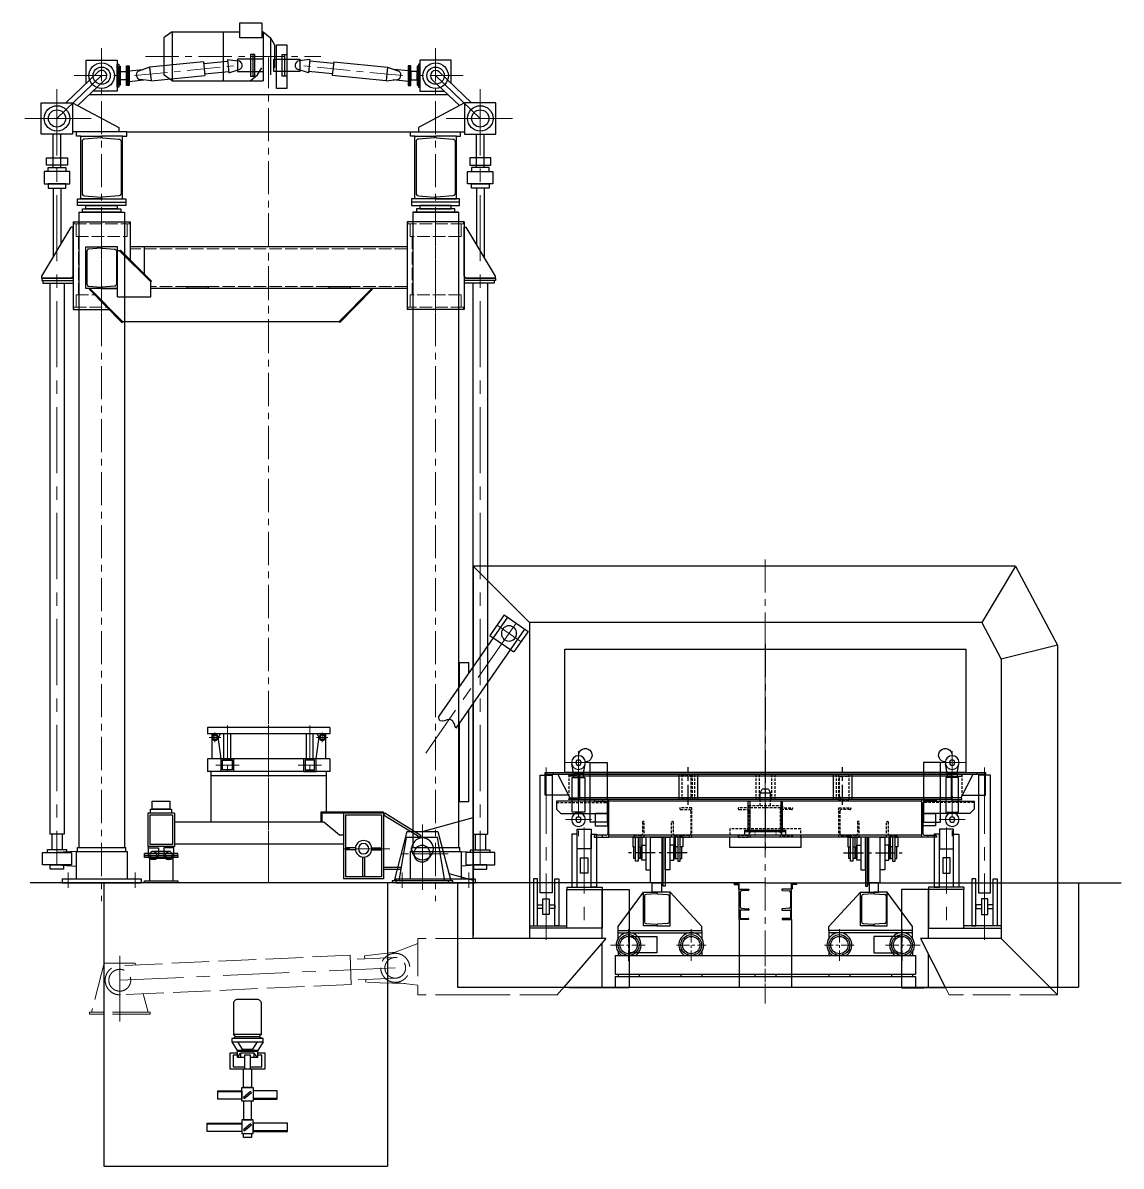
# Model space of a CAD drawing. Header units: millimetres. Extents: x 394018 to 490633, y 12254 to 34176.
# Drawn here: x 469584 to 490633, y 12254 to 34176 of the extents above; entities that cross this region are included whole.
import ezdxf

# ---------------------------------------------------------------- set-up
doc = ezdxf.new("R2010")
doc.units = ezdxf.units.MM
for name, pattern in [('ACAD_ISO02W100', [15, 12, -3]), ('невидимая', [0.375, 0.25, -0.125]), ('осевая', [50.8, 31.75, -6.35, 6.35, -6.35])]:
    doc.linetypes.add(name, pattern=pattern)
for name, color, linetype, lineweight in [('PL_AXIS', 1, 'осевая', 5), ('PL_HIDDEN', 6, 'ACAD_ISO02W100', 5), ('PL_MAIN', 192, 'Continuous', 30)]:
    doc.layers.add(name, color=color, linetype=linetype, lineweight=lineweight)

# ---------------------------------------------------------------- blocks, each defined once
blk = doc.blocks.new('A$C47C240F2')
at = {"layer": 'PL_AXIS', "color": 1, "ltscale": 5}
for p, q in [((-800, 161.4), (-800, -362.7)), ((0, 161.4), (0, -362.7)), ((800, 161.4), (800, -362.7))]:
    blk.add_line(p, q, dxfattribs=at)
at = {"layer": 'PL_HIDDEN', "color": 1, "ltscale": 5}
for p, q in [((-933, 120), (-933, 110)), ((-933, 110), (-667, 110)), ((-922.5, 110), (-922.5, 50)), ((-677.5, 110), (-677.5, 50)), ((-667, 120), (-667, 110)), ((667, 120), (667, 110)), ((933, 110), (667, 110)), ((677.5, 110), (677.5, 50)), ((922.5, 110), (922.5, 50)), ((933, 120), (933, 110)), ((-922.5, 50), (-677.5, 50)), ((-911.5, 50), (-911.5, -230)), ((-688.5, 50), (-688.5, -38.1)), ((922.5, 50), (677.5, 50)), ((688.5, 50), (688.5, -230)), ((911.5, 50), (911.5, -230)), ((663.5, -10), (-663.5, -10)), ((663.5, -190), (-564, -190)), ((-922.5, -290), (-922.5, -230)), ((-922.5, -230), (-833.6, -230)), ((677.5, -290), (677.5, -230)), ((922.5, -230), (677.5, -230)), ((922.5, -290), (922.5, -230)), ((-933, -300), (-933, -290)), ((-933, -290), (-774.7, -290)), ((667, -300), (667, -290)), ((933, -290), (667, -290)), ((933, -300), (933, -290))]:
    blk.add_line(p, q, dxfattribs=at)
at = {"layer": 'PL_MAIN', "color": 1}
for p, q in [((-936.5, 120), (-936.5, -300)), ((-936.5, 120), (-663.5, 120)), ((-663.5, 120), (-663.5, -62.8)), ((663.5, 120), (663.5, -300)), ((936.5, 120), (663.5, 120)), ((936.5, 120), (936.5, -300)), ((-1086.5, -140), (-946.5, 95)), ((-936.5, 95), (-946.5, 95)), ((-936.5, -140), (-936.5, 95)), ((936.5, -140), (936.5, 95)), ((936.5, 95), (946.5, 95)), ((1086.5, -140), (946.5, 95)), ((663.5, 0), (-663.5, 0)), ((-596, 0), (-596, -129.4)), ((-724, -240), (-724, -20)), ((-714, -20), (-724, -20)), ((-714, -20), (-710.5, -16.4)), ((-564, -168), (-714, -20)), ((-560.5, -164.4), (-710.5, -16.4)), ((-1086.5, -150), (-1086.5, -140)), ((-1086.5, -150), (-936.5, -150)), ((-946.5, -150), (-1086.5, -150)), ((-1086.5, -150), (-1086.5, -162)), ((-1086.5, -162), (-936.5, -162)), ((-1081.5, -162), (-1081.5, -174)), ((-936.5, -140), (-946.5, -150)), ((936.5, -140), (946.5, -150)), ((1086.5, -150), (936.5, -150)), ((1086.5, -162), (936.5, -162)), ((946.5, -150), (1086.5, -150)), ((1081.5, -162), (1081.5, -174)), ((1086.5, -150), (1086.5, -140)), ((1086.5, -150), (1086.5, -162)), ((-1081.5, -174), (-936.5, -174)), ((-859.6, -203.5), (-856, -200)), ((-859.6, -203.5), (-702.6, -363.5)), ((-724, -200), (-856, -200)), ((-856, -200), (-699, -360)), ((-564, -168), (-560.5, -164.4)), ((-564, -240), (-564, -168)), ((663.5, -200), (-564, -200)), ((-390, -200), (-390, -190)), ((-390, -190), (-290, -190)), ((-290, -190), (-290, -200)), ((290, -200), (290, -190)), ((290, -190), (390, -190)), ((494, -200), (337, -360)), ((497.6, -203.5), (340.6, -363.5)), ((390, -190), (390, -200)), ((497.6, -203.5), (494, -200)), ((1081.5, -174), (936.5, -174)), ((-724, -240), (-564, -240)), ((-936.5, -300), (-764.9, -300)), ((936.5, -300), (663.5, -300)), ((-702.6, -363.5), (-699, -360)), ((337, -360), (-699, -360)), ((340.6, -363.5), (337, -360))]:
    blk.add_line(p, q, dxfattribs=at)
for points in [[(-876, 0), (-800, 0), (-800, -3, -0.39391), (-803.7, -7), (-862, -11, 0.39391), (-870.8, -20.5), (-870.8, -179.5, 0.39391), (-862, -189), (-803.7, -193, -0.39391), (-800, -197), (-800, -200), (-876, -200)], [(-724, 0), (-800, 0), (-800, -3, 0.39391), (-796.3, -7), (-738, -11, -0.39391), (-729.2, -20.5), (-729.2, -179.5, -0.39391), (-738, -189), (-796.3, -193, 0.39391), (-800, -197), (-800, -200), (-724, -200)]]:
    blk.add_lwpolyline(points, format="xyb", close=True, dxfattribs=at)
blk = doc.blocks.new('A$C64F61DC4')
at = {"color": 1, "lineweight": 30}
for points in [[(-900, -20), (-800, -20), (-800, -23.3, -0.39391), (-804.7, -28.3), (-882.3, -33.7, 0.39391), (-893.5, -45.7), (-893.5, -294.3, 0.39391), (-882.3, -306.3), (-804.7, -311.7, -0.39391), (-800, -316.7), (-800, -320), (-900, -320)], [(-700, -20), (-800, -20), (-800, -23.3, 0.39391), (-795.3, -28.3), (-717.7, -33.7, -0.39391), (-706.5, -45.7), (-706.5, -294.3, -0.39391), (-717.7, -306.3), (-795.3, -311.7, 0.39391), (-800, -316.7), (-800, -320), (-700, -320)], [(700, -20), (800, -20), (800, -23.3, -0.39391), (795.3, -28.3), (717.7, -33.7, 0.39391), (706.5, -45.7), (706.5, -294.3, 0.39391), (717.7, -306.3), (795.3, -311.7, -0.39391), (800, -316.7), (800, -320), (700, -320)], [(900, -20), (800, -20), (800, -23.3, 0.39391), (804.7, -28.3), (882.3, -33.7, -0.39391), (893.5, -45.7), (893.5, -294.3, -0.39391), (882.3, -306.3), (804.7, -311.7, 0.39391), (800, -316.7), (800, -320), (900, -320)]]:
    blk.add_lwpolyline(points, format="xyb", close=True, dxfattribs=at)
at = {"layer": 'PL_AXIS', "color": 1, "ltscale": 5}
for p, q in [((-800, 401.7), (-800, -3686.8)), ((800, 401.7), (800, -3686.8)), ((-589.6, 362.6), (250.9, 362.6)), ((0, -3600), (0, 357)), ((-642.9, 270), (-149.4, 319.6)), ((642.9, 270), (149.4, 319.6)), ((-931.9, 270), (-668.1, 270)), ((931.9, 270), (668.1, 270)), ((-960, -3549.2), (-960, -3624.1)), ((-640, -3549.2), (-640, -3624.1)), ((640, -3549.2), (640, -3624.1)), ((960, -3549.2), (960, -3624.1))]:
    blk.add_line(p, q, dxfattribs=at)
at = {"layer": 'PL_AXIS', "color": 1, "ltscale": 10}
for p, q in [((-1014.1, 65), (-800, 270)), ((1014.1, 65), (800, 270)), ((-1014.1, 205.5), (-1014.1, -3515.6)), ((1014.1, 205.5), (1014.1, -3515.6)), ((-850.8, 65), (-1177.5, 65)), ((850.8, 65), (1177.5, 65))]:
    blk.add_line(p, q, dxfattribs=at)
at = {"layer": 'PL_MAIN', "color": 1}
for p, q in [((-462.9, 480.1), (-500.4, 453.7)), ((-500.4, 271.6), (-500.4, 453.7)), ((-462.9, 480.1), (-138.3, 480.1)), ((-462.9, 480.1), (-462.9, 245.1)), ((-217.4, 480.1), (-217.4, 245.1)), ((-32.9, 480.1), (-26.2, 480.1)), ((-26.2, 480.1), (-26.2, 245.1)), ((-26.2, 480.1), (8.8, 450.8)), ((8.8, 450.8), (8.8, 274.5)), ((8.8, 450.8), (28.9, 417.2)), ((28.9, 417.2), (28.9, 308.1)), ((-311.7, 336), (-570, 310)), ((-311.7, 336), (-305.2, 271.3)), ((-310.9, 328.5), (-196.7, 340)), ((-197.5, 347.4), (-191, 282.8)), ((-197.5, 347.4), (-145.7, 341.1)), ((-76.1, 371.1), (-76.1, 268.1)), ((76.1, 371.1), (76.1, 268.1)), ((197.5, 347.4), (145.7, 341.1)), ((197.5, 347.4), (191, 282.8)), ((310.9, 328.5), (196.7, 340)), ((311.7, 336), (305.2, 271.3)), ((311.7, 336), (570, 310)), ((-971.9, 140), (-817.3, 288.1)), ((-668, 292.6), (-602.4, 299.2)), ((-570, 310), (-619.4, 293.5)), ((-570, 310), (-563.5, 245.3)), ((-305.9, 278.7), (-191.7, 290.2)), ((-191, 282.8), (-141.5, 299.2)), ((-88.2, 245.1), (-53.2, 274.5)), ((-53.2, 274.5), (-33.1, 308.1)), ((191, 282.8), (141.5, 299.2)), ((305.9, 278.7), (191.7, 290.2)), ((570, 310), (563.5, 245.3)), ((570, 310), (619.4, 293.5)), ((668, 292.6), (602.4, 299.2)), ((971.9, 140), (817.3, 288.1)), ((-913.9, 126.4), (-782.7, 251.9)), ((-668, 242.4), (-597.4, 249.4)), ((-563.5, 245.3), (-615.2, 251.6)), ((-563.5, 245.3), (-305.2, 271.3)), ((-462.9, 245.1), (-500.4, 271.6)), ((-462.9, 245.1), (-26.2, 245.1)), ((563.5, 245.3), (305.2, 271.3)), ((563.5, 245.3), (615.2, 251.6)), ((668, 242.4), (597.4, 249.4)), ((913.9, 126.4), (782.7, 251.9)), ((-857.4, 180.4), (857.4, 180.4)), ((-939.1, 140), (-718, 20.7)), ((939.1, 140), (718, 20.7)), ((-718, 0), (-939.1, 0)), ((-680, 0), (-920, 0)), ((-718, 20.7), (-718, 0)), ((-680, -20), (-680, 0)), ((-680, 0), (680, 0)), ((680, -20), (680, 0)), ((680, 0), (920, 0)), ((718, 20.7), (718, 0)), ((718, 0), (939.1, 0)), ((-1032.6, -169.7), (-1032.6, -10)), ((-995.6, -169.7), (-995.6, -10)), ((-920, -20), (-920, 0)), ((-900, -20), (-920, -20)), ((-700, -20), (-680, -20)), ((700, -20), (680, -20)), ((900, -20), (920, -20)), ((920, -20), (920, 0)), ((995.6, -169.7), (995.6, -10)), ((1032.6, -169.7), (1032.6, -10)), ((-1032.6, -268.6), (-1032.6, -600)), ((-995.6, -268.6), (-995.6, -537.9)), ((995.6, -268.6), (995.6, -537.9)), ((1032.6, -268.6), (1032.6, -600)), ((-915.2, -336.1), (-684.8, -336.1)), ((915.2, -336.1), (684.8, -336.1)), ((-909.5, -385), (-909.5, -3430)), ((-909.5, -385), (-690.5, -385)), ((-690.5, -385), (-690.5, -3430)), ((690.5, -385), (690.5, -3430)), ((690.5, -385), (909.5, -385)), ((909.5, -385), (690.5, -385)), ((909.5, -385), (909.5, -3430)), ((-1049.1, -724.5), (-1049.1, -3366.9)), ((-979.1, -724.5), (-979.1, -3366.9)), ((979.1, -724.5), (979.1, -3366.9)), ((1049.1, -724.5), (1049.1, -3366.9)), ((-979.1, -3366.9), (-1049.1, -3366.9)), ((-1039.1, -3366.9), (-1039.1, -3441.2)), ((-989.1, -3366.9), (-989.1, -3441.2)), ((979.1, -3366.9), (1049.1, -3366.9)), ((989.1, -3366.9), (989.1, -3441.2)), ((1039.1, -3366.9), (1039.1, -3441.2)), ((-922.3, -3450), (-1014.1, -3454)), ((-922.3, -3450), (-922.3, -3578)), ((-922.3, -3450), (-677.8, -3450)), ((-915.9, -3430), (-684.1, -3430)), ((-915.9, -3450), (-915.9, -3430)), ((-684.1, -3450), (-684.1, -3430)), ((-677.8, -3450), (-677.8, -3578)), ((677.7, -3450), (677.7, -3578)), ((677.7, -3450), (922.2, -3450)), ((684.1, -3430), (915.9, -3430)), ((684.1, -3450), (684.1, -3430)), ((915.9, -3450), (915.9, -3430)), ((922.2, -3450), (922.2, -3578)), ((922.2, -3450), (1014.1, -3454)), ((-1014.1, -3513.1), (-922.3, -3519)), ((1014.1, -3513.1), (922.2, -3519)), ((-990, -3580), (-990, -3600)), ((-990, -3580), (-610, -3580)), ((-990, -3600), (-610, -3600)), ((-610, -3580), (-610, -3600)), ((610, -3580), (610, -3600)), ((610, -3580), (990, -3580)), ((610, -3600), (990, -3600)), ((990, -3580), (990, -3600))]:
    blk.add_line(p, q, dxfattribs=at)
for points in [[(-138.3, 523), (-32.9, 523), (-32.9, 451.7), (-138.3, 451.7)], [(37.1, 417.1), (86.9, 417.1), (86.9, 208.2), (37.1, 208.2)], [(-24.9, 348.5), (-149.4, 348.5), (-149.4, 290.7), (-24.9, 290.7)], [(-65.3, 371.1), (-86.8, 371.1), (-86.8, 268.1), (-65.3, 268.1)], [(24.9, 348.5), (149.4, 348.5), (149.4, 290.7), (24.9, 290.7)], [(65.3, 371.1), (86.8, 371.1), (86.8, 268.1), (65.3, 268.1)], [(-725, 325.3), (-717.4, 325.3), (-717.4, 214.7), (-725, 214.7)], [(-717.4, 315.9), (-711.3, 315.9), (-711.3, 224.1), (-717.4, 224.1)], [(-711.3, 290), (-681.1, 290), (-681.1, 250), (-711.3, 250)], [(-681.1, 316.9), (-674.5, 316.9), (-674.5, 223.1), (-681.1, 223.1)], [(-674.5, 316.9), (-668, 316.9), (-668, 223.1), (-674.5, 223.1)], [(674.5, 316.9), (668, 316.9), (668, 223.1), (674.5, 223.1)], [(681.1, 316.9), (674.5, 316.9), (674.5, 223.1), (681.1, 223.1)], [(711.3, 290), (681.1, 290), (681.1, 250), (711.3, 250)], [(717.4, 315.9), (711.3, 315.9), (711.3, 224.1), (717.4, 224.1)], [(725, 325.3), (717.4, 325.3), (717.4, 214.7), (725, 214.7)], [(-939.1, -10), (-1089.1, -10), (-1089.1, 140), (-939.1, 140)], [(939.1, -10), (1089.1, -10), (1089.1, 140), (939.1, 140)], [(-1064.2, -123.7), (-964, -123.7), (-964, -159.6), (-1064.2, -159.6)], [(1064.2, -123.7), (964, -123.7), (964, -159.6), (1064.2, -159.6)], [(-953.1, -189.3), (-1075.1, -189.3), (-1075.1, -249), (-953.1, -249)], [(-971.9, -189.3), (-1056.4, -189.3), (-1056.4, -169.7), (-971.9, -169.7)], [(953.1, -189.3), (1075.1, -189.3), (1075.1, -249), (953.1, -249)], [(971.9, -189.3), (1056.4, -189.3), (1056.4, -169.7), (971.9, -169.7)], [(-971.9, -249), (-1056.4, -249), (-1056.4, -268.6), (-971.9, -268.6)], [(971.9, -249), (1056.4, -249), (1056.4, -268.6), (971.9, -268.6)], [(-915.2, -320), (-684.8, -320), (-684.8, -352.1), (-915.2, -352.1)], [(915.2, -320), (684.8, -320), (684.8, -352.1), (915.2, -352.1)], [(-891.9, -368.9), (-708.1, -368.9), (-708.1, -385), (-891.9, -385)], [(-875.1, -352.1), (-724.9, -352.1), (-724.9, -368.9), (-875.1, -368.9)], [(891.9, -368.9), (708.1, -368.9), (708.1, -385), (891.9, -385)], [(875.1, -352.1), (724.9, -352.1), (724.9, -368.9), (875.1, -368.9)], [(-1060.7, -3454), (-967.5, -3454), (-967.5, -3441.2), (-1060.7, -3441.2)], [(1060.7, -3454), (967.5, -3454), (967.5, -3441.2), (1060.7, -3441.2)], [(-1084, -3454), (-944.2, -3454), (-944.2, -3513.1), (-1084, -3513.1)], [(1084, -3454), (944.2, -3454), (944.2, -3513.1), (1084, -3513.1)], [(-1046.1, -3513.1), (-982.1, -3513.1), (-982.1, -3534.2), (-1046.1, -3534.2)], [(1046.1, -3513.1), (982.1, -3513.1), (982.1, -3534.2), (1046.1, -3534.2)]]:
    blk.add_lwpolyline(points, close=True, dxfattribs=at)
for points in [[(-875, 232.8), (-875, 345), (-725, 345), (-725, 195), (-842.2, 195)], [(875, 232.8), (875, 345), (725, 345), (725, 195), (842.2, 195)]]:
    blk.add_lwpolyline(points, dxfattribs=at)
for centre, radius in [((-800, 270), 61.1), ((800, 270), 61.1), ((-800, 270), 41.2), ((800, 270), 41.2), ((-1014.1, 65), 61.1), ((1014.1, 65), 61.1), ((-1014.1, 65), 41.2), ((1014.1, 65), 41.2)]:
    blk.add_circle(centre, radius, dxfattribs=at)
for centre, radius, start, end in [((-148.4, 319.7), 21.6, 288.4246, 83.0561), ((148.4, 319.7), 21.6, 96.9439, 251.5754), ((-800, 270), 25, 313.7528, 133.7528), ((-612.6, 273), 21.6, 108.4246, 263.0561), ((612.6, 273), 21.6, 276.9439, 71.5754), ((800, 270), 25, 46.2472, 226.2472)]:
    blk.add_arc(centre, radius, start, end, dxfattribs=at)
blk.add_blockref('A$C47C240F2', (0, -550.5), dxfattribs=at)
blk = doc.blocks.new('A$C312E6BA0')
at = {"color": 1}
blk.add_spline([(1482.8, -506.1), (1512.7, -464.7), (1557.9, -471.4), (1565, -449.1)], degree=3, dxfattribs=at)
at = {"layer": 'PL_AXIS', "color": 1, "ltscale": 5}
blk.add_line((0, 302.6), (0, -1785), dxfattribs=at)
at = {"layer": 'PL_AXIS', "color": 1, "ltscale": 10}
for p, q in [((1285.7, -11.7), (1170.7, -91.5)), ((1194.3, -2.8), (1626.6, -625.5)), ((-895.2, -616.3), (-895.2, -1023.3)), ((895.2, -616.3), (895.2, -1023.3)), ((-1050.4, -695.3), (-1050.4, -1549.3)), ((-958.1, -670.8), (-832.3, -670.8)), ((958.1, -670.8), (832.3, -670.8)), ((1050.4, -695.3), (1050.4, -1549.3)), ((-958.1, -944), (-832.3, -944)), ((-867.9, -981.9), (-867.9, -1489.6)), ((958.1, -944), (832.3, -944)), ((867.9, -981.9), (867.9, -1489.6)), ((1643.1, -1281.6), (1643.1, -967.9)), ((3093.1, -1911.6), (3093.1, -1597.9)), ((1773.3, -1654.9), (3093.1, -1714.4))]:
    blk.add_line(p, q, dxfattribs=at)
at = {"layer": 'PL_HIDDEN', "color": 1, "ltscale": 15}
for p, q in [((1400, -1515), (1664.5, -1515)), ((1664.5, -1515), (1664.5, -1785)), ((1664.5, -1538.2), (1798.4, -1589.9)), ((1772.9, -1580.1), (1919.9, -1597)), ((1776.5, -1585), (1786.7, -1585.4)), ((1775.6, -1605), (1989.1, -1614.6)), ((1919.9, -1597), (1919.3, -1611.4)), ((1990, -1594.6), (1983.7, -1734.5)), ((1990, -1594.6), (3096.3, -1644.5)), ((3018.9, -1632), (3016.6, -1640.9)), ((3167.4, -1632), (3018.9, -1632)), ((3167.4, -1632), (3228.8, -1867.8)), ((-1400, -1747.8), (-1400, -1785)), ((-1400, -1785), (-1362.8, -1747.8)), ((-862.3, -1747.8), (-881.3, -1785)), ((-760, -1750.3), (-863.6, -1750.3)), ((-782.1, -1747.8), (-782.1, -1750.3)), ((760, -1750.3), (967.3, -1750.3)), ((782.1, -1747.8), (782.1, -1750.3)), ((965.1, -1747.8), (997.1, -1785)), ((1773.3, -1724.5), (1664.5, -1738)), ((1726.3, -1730.4), (1914.1, -1725.7)), ((1770.2, -1724.8), (1770.8, -1724.9)), ((1771.1, -1704.9), (1984.6, -1714.5)), ((1914.1, -1725.7), (1914.8, -1711.3)), ((1983.7, -1734.5), (3090, -1784.3)), ((-1400, -1785), (-881.3, -1785)), ((997.1, -1785), (1400, -1785)), ((1400, -1785), (1664.5, -1785)), ((2980.5, -1779.4), (2957.5, -1867.8)), ((2947.5, -1877.8), (2947.5, -1867.8)), ((2947.5, -1867.8), (3238.8, -1867.8)), ((2947.5, -1877.8), (3238.8, -1877.8)), ((3238.8, -1867.8), (3238.8, -1877.8))]:
    blk.add_line(p, q, dxfattribs=at)
for centre, radius in [((1773.3, -1654.9), 69.6), ((1773.3, -1654.9), 49.6), ((3093.1, -1714.4), 52.4)]:
    blk.add_circle(centre, radius, dxfattribs=at)
blk.add_arc((3093.1, -1714.4), 70, 267.419, 90, dxfattribs=at)
at = {"layer": 'PL_MAIN', "color": 1}
for p, q in [((-1198.9, 270), (-1400, -108.5)), ((-1198.9, 270), (1400, 270)), ((-1198.9, 270), (-1036.6, 0)), ((1130, 0), (1400, 270)), ((1400, 270), (1400, -211.4)), ((-1036.6, 0), (-1130, -175.8)), ((-1036.6, 0), (1130, 0)), ((1130, 0), (1130, -1515)), ((1251.5, 37.6), (1136.5, -42.3)), ((1235.4, 25.7), (1565, -449.1)), ((1251.5, 37.6), (1319.9, -61)), ((1136.5, -42.3), (1204.9, -140.8)), ((1153.3, -31.3), (1482.8, -506.1)), ((-1400, -108.5), (-1400, -1747.8)), ((-1400, -108.5), (-1130, -175.8)), ((1319.9, -61), (1204.9, -140.8)), ((-1130, -175.8), (-1130, -1515)), ((1400, -386.7), (1400, -1498.4)), ((-919.2, -723.8), (-927.6, -676.5)), ((-871.2, -723.8), (-862.8, -676.5)), ((871.2, -723.8), (862.8, -676.5)), ((919.2, -723.8), (927.6, -676.5)), ((1400, -1515), (1400, -670.4)), ((-919.2, -723.8), (-871.2, -723.8)), ((-919.2, -723.8), (-919.2, -742.3)), ((-871.2, -723.8), (-871.2, -742.3)), ((919.2, -723.8), (871.2, -723.8)), ((871.2, -723.8), (871.2, -742.3)), ((919.2, -723.8), (919.2, -742.3)), ((1643.1, -1002), (1400, -934.3)), ((1568.9, -1002), (1507.5, -1237.8)), ((1717.4, -1002), (1568.9, -1002)), ((1717.4, -1002), (1778.8, -1237.8)), ((1516.8, -1202), (1400, -1234.5)), ((1497.5, -1247.8), (1497.5, -1237.8)), ((1497.5, -1237.8), (1788.8, -1237.8)), ((1497.5, -1247.8), (1788.8, -1247.8)), ((1788.8, -1237.8), (1788.8, -1247.8)), ((-951.2, -1268.1), (-782.1, -1268.1)), ((-951.2, -1268.1), (-951.2, -1279)), ((-782.1, -1268.1), (-782.1, -1279)), ((-782.1, -1279), (-652.1, -1279)), ((-782.1, -1515), (-782.1, -1279)), ((-652.1, -1279), (-652.1, -1750.3)), ((782.1, -1279), (652.1, -1279)), ((652.1, -1279), (652.1, -1750.3)), ((951.2, -1268.1), (782.1, -1268.1)), ((782.1, -1268.1), (782.1, -1279)), ((782.1, -1515), (782.1, -1279)), ((951.2, -1268.1), (951.2, -1279)), ((-1130, -1453.4), (-951.2, -1453.4)), ((-951.2, -1464.5), (-1130, -1464.5)), ((1130, -1453.4), (951.2, -1453.4)), ((951.2, -1464.5), (1130, -1464.5)), ((-1362.8, -1747.8), (-1130, -1515)), ((-1130, -1515), (-743.5, -1515)), ((-743.5, -1515), (-862.3, -1747.8)), ((765, -1515), (1400, -1515)), ((765, -1515), (965.1, -1747.8)), ((782.1, -1747.8), (782.1, -1535)), ((-782.1, -1747.8), (-782.1, -1590.6)), ((-652.1, -1750.3), (-760, -1750.3)), ((652.1, -1750.3), (760, -1750.3))]:
    blk.add_line(p, q, dxfattribs=at)
for points in [[(1420.8, -241.3), (1420.8, -192.8), (1467, -192.8), (1467, -308)], [(1467, -483.3), (1467, -856.8), (1420.8, -856.8), (1420.8, -416.7)], [(-1065.5, -1370.6), (-1092, -1370.6), (-1092, -1353.1), (-1065.5, -1353.1)], [(-1035.2, -1353.1), (-1008.7, -1353.1), (-1008.7, -1370.6), (-1035.2, -1370.6)], [(1035.2, -1353.1), (1008.7, -1353.1), (1008.7, -1370.6), (1035.2, -1370.6)], [(1065.5, -1370.6), (1092, -1370.6), (1092, -1353.1), (1065.5, -1353.1)]]:
    blk.add_lwpolyline(points, dxfattribs=at)
for points in [[(-757.1, -956.4), (-840.1, -956.4), (-840.1, -670.8), (-757.1, -670.8)], [(757.1, -956.4), (840.1, -956.4), (840.1, -670.8), (757.1, -670.8)], [(-1079.6, -731.6), (-1021.1, -731.6), (-1021.1, -1295.4), (-1079.6, -1295.4)], [(-925.9, -742.3), (-864.6, -742.3), (-864.6, -909), (-925.9, -909)], [(925.9, -742.3), (864.6, -742.3), (864.6, -909), (925.9, -909)], [(1079.6, -731.6), (1021.1, -731.6), (1021.1, -1295.4), (1079.6, -1295.4)], [(-901.7, -1014.8), (-927.1, -1014.8), (-927.1, -1268.1), (-901.7, -1268.1)], [(-901.7, -990.1), (-834.1, -990.1), (-834.1, -1084.1), (-901.7, -1084.1)], [(-834.1, -1014.8), (-808.7, -1014.8), (-808.7, -1268.1), (-834.1, -1268.1)], [(834.1, -1014.8), (808.7, -1014.8), (808.7, -1268.1), (834.1, -1268.1)], [(901.7, -990.1), (834.1, -990.1), (834.1, -1084.1), (901.7, -1084.1)], [(901.7, -1014.8), (927.1, -1014.8), (927.1, -1268.1), (901.7, -1268.1)], [(-885.2, -1127.7), (-850.6, -1127.7), (-850.6, -1200.7), (-885.2, -1200.7)], [(885.2, -1127.7), (850.6, -1127.7), (850.6, -1200.7), (885.2, -1200.7)], [(-1092, -1227.6), (-1110.5, -1227.6), (-1110.5, -1453.4), (-1092, -1453.4)], [(-1008.7, -1227.6), (-990.2, -1227.6), (-990.2, -1453.4), (-1008.7, -1453.4)], [(1008.7, -1227.6), (990.2, -1227.6), (990.2, -1453.4), (1008.7, -1453.4)], [(1092, -1227.6), (1110.5, -1227.6), (1110.5, -1453.4), (1092, -1453.4)], [(-951.2, -1279), (-782.1, -1279), (-782.1, -1464.5), (-951.2, -1464.5)], [(951.2, -1279), (782.1, -1279), (782.1, -1464.5), (951.2, -1464.5)], [(-1065.5, -1324), (-1035.2, -1324), (-1035.2, -1399.8), (-1065.5, -1399.8)], [(1065.5, -1324), (1035.2, -1324), (1035.2, -1399.8), (1065.5, -1399.8)], [(-652.1, -1504.7), (-519.9, -1504.7), (-519.9, -1582.5), (-652.1, -1582.5)], [(652.1, -1504.7), (519.9, -1504.7), (519.9, -1582.5), (652.1, -1582.5)]]:
    blk.add_lwpolyline(points, close=True, dxfattribs=at)
for centre, radius in [((1228.2, -51.6), 36.6), ((-895.2, -670.8), 32.9), ((895.2, -670.8), 32.9), ((-895.2, -670.8), 12.9), ((895.2, -670.8), 12.9), ((-895.2, -944), 32.9), ((-895.2, -944), 12.9), ((895.2, -944), 32.9), ((895.2, -944), 12.9), ((1643.1, -1084.4), 52.4)]:
    blk.add_circle(centre, radius, dxfattribs=at)
for centre, start, end in [((-862.3, -635.5), 269.7191, 184.3473), ((862.3, -635.5), 355.6527, 270.2809)]:
    blk.add_arc(centre, 32.4, start, end, dxfattribs=at)
blk = doc.blocks.new('A$C19FB704F')
at = {"layer": 'PL_AXIS', "color": 1, "ltscale": 2}
for p, q in [((-655, 278.5), (-655, 125.8)), ((-355, 278.5), (-355, 125.8)), ((355, 278.5), (355, 125.8)), ((655, 278.5), (655, 125.8)), ((-741.2, 202.2), (-568.8, 202.2)), ((-426.2, 202.2), (-283.8, 202.2)), ((0, -77.3), (0, 208.9)), ((426.2, 202.2), (283.8, 202.2)), ((741.2, 202.2), (568.8, 202.2))]:
    blk.add_line(p, q, dxfattribs=at)
at = {"layer": 'PL_MAIN', "color": 1}
for p, q in [((-705, 291.6), (-584, 455)), ((-305, 291.6), (-456, 455)), ((305, 291.6), (456, 455)), ((456, 455), (520, 455)), ((456, 295), (456, 455)), ((516.7, 448.3), (468.9, 444.9)), ((584, 455), (520, 455)), ((520, 455), (520, 451.8)), ((520, 455), (520, 451.8)), ((523.3, 448.3), (571.1, 444.9)), ((705, 291.6), (584, 455)), ((584, 295), (584, 455)), ((461, 436.4), (461, 313.6)), ((579, 436.4), (579, 313.6)), ((-705, 271.6), (-705, 291.6)), ((-305, 271.6), (-305, 291.6)), ((305, 271.6), (305, 291.6)), ((520, 295), (456, 295)), ((468.9, 305.1), (516.7, 301.7)), ((520, 298.2), (520, 295)), ((520, 298.2), (520, 295)), ((520, 295), (584, 295)), ((571.1, 305.1), (523.3, 301.7)), ((705, 271.6), (705, 291.6)), ((-705, 234.6), (-705, 271.6)), ((-705, 271.6), (-305, 271.6)), ((-705, 261.6), (-305, 261.6)), ((-305, 271.6), (-305, 234.6)), ((305, 271.6), (305, 234.6)), ((705, 271.6), (305, 271.6)), ((705, 261.6), (305, 261.6)), ((705, 234.6), (705, 271.6)), ((-705, 169.7), (-705, 152.3)), ((-305, 169.7), (-305, 152.3)), ((305, 169.7), (305, 152.3)), ((705, 169.7), (705, 152.3)), ((-720, 152.3), (-720, 62)), ((-720, 152.3), (720, 152.3)), ((720, 152.3), (720, 62)), ((-720, 62), (720, 62)), ((-705, 62), (-705, 52)), ((-605, 62), (-605, 52)), ((-405, 62), (-405, 52)), ((-305, 62), (-305, 52)), ((-50, 62), (-50, 52)), ((50, 62), (50, 52)), ((305, 62), (305, 52)), ((405, 62), (405, 52)), ((605, 62), (605, 52)), ((705, 62), (705, 52)), ((-720, 52), (720, 52)), ((-720, 52), (-720, 0)), ((-720, 0), (720, 0)), ((720, 52), (720, 0))]:
    blk.add_line(p, q, dxfattribs=at)
for points in [[(-542.5, 500), (-497.5, 500), (-497.5, 455), (-542.5, 455)], [(542.5, 500), (497.5, 500), (497.5, 455), (542.5, 455)]]:
    blk.add_lwpolyline(points, close=True, dxfattribs=at)
for points in [[(-584, 455), (-520, 455), (-520, 451.8, -0.39391), (-523.3, 448.3), (-571.1, 444.9, 0.39391), (-579, 436.4), (-579, 313.6, 0.39391), (-571.1, 305.1), (-523.3, 301.7, -0.39391), (-520, 298.2), (-520, 295), (-584, 295)], [(-456, 455), (-520, 455), (-520, 451.8, 0.39391), (-516.7, 448.3), (-468.9, 444.9, -0.39391), (-461, 436.4), (-461, 313.6, -0.39391), (-468.9, 305.1), (-516.7, 301.7, 0.39391), (-520, 298.2), (-520, 295), (-456, 295)]]:
    blk.add_lwpolyline(points, format="xyb", close=True, dxfattribs=at)
for centre, radius in [((-655, 202.2), 49.9), ((-655, 202.2), 41.4), ((-355, 202.2), 49.9), ((-355, 202.2), 41.4), ((355, 202.2), 49.9), ((355, 202.2), 41.4), ((655, 202.2), 49.9), ((655, 202.2), 41.4)]:
    blk.add_circle(centre, radius, dxfattribs=at)
for centre, radius, start, end in [((469.5, 436.4), 8.5, 94, 180), ((516.5, 451.8), 3.5, 274, 0), ((523.5, 451.8), 3.5, 180, 266), ((570.5, 436.4), 8.5, 360, 86), ((469.5, 313.6), 8.5, 180, 266), ((516.5, 298.2), 3.5, 0, 86), ((523.5, 298.2), 3.5, 94, 180), ((570.5, 313.6), 8.5, 274, 0), ((-655, 202.2), 59.6, 303.1837, 236.8163), ((-355, 202.2), 59.6, 303.1837, 236.8163), ((355, 202.2), 59.6, 303.1837, 236.8163), ((655, 202.2), 59.6, 303.1837, 236.8163)]:
    blk.add_arc(centre, radius, start, end, dxfattribs=at)
blk = doc.blocks.new('A$C71E33D4B')
at = {"layer": 'PL_AXIS', "color": 1, "ltscale": 5}
for p, q in [((-197.5, 10.2), (-197.5, -229.4)), ((0, 13.2), (0, -604.1)), ((197.5, 10.2), (197.5, -229.4)), ((-284.5, -47.2), (-229.5, -47.2)), ((-257, -23.6), (-257, -70.7)), ((284.5, -47.2), (229.5, -47.2)), ((257, -23.6), (257, -70.7)), ((-253.4, -180), (-141.6, -180)), ((253.4, -180), (141.6, -180)), ((-580, -581.2), (-330, -581.2)), ((-860, -605), (-610, -605))]:
    blk.add_line(p, q, dxfattribs=at)
at = {"layer": 'PL_MAIN', "color": 1}
for p, q in [((-293, 0), (293, 0)), ((293, 0), (293, -30)), ((-293, 0), (-293, -30)), ((-293, -30), (293, -30)), ((-271.9, -30), (-271.9, -150)), ((-232.3, -30), (-243.6, -53.6)), ((-227.5, -150), (-242.3, -45.1)), ((-213.8, -150), (-213.8, -30)), ((-181.2, -150), (-181.2, -30)), ((181.2, -150), (181.2, -30)), ((213.8, -150), (213.8, -30)), ((227.5, -150), (242.3, -45.1)), ((232.3, -30), (243.6, -53.6)), ((271.9, -30), (271.9, -150)), ((-293, -150), (-293, -210)), ((-293, -150), (293, -150)), ((293, -150), (293, -210)), ((-293, -210), (293, -210)), ((-276.4, -210), (-276.4, -405)), ((276.4, -210), (276.4, -452.3)), ((-276.4, -231.4), (276.4, -231.4)), ((-731.2, -519), (-556.3, -410.9)), ((-726, -527.5), (-551, -419.5)), ((-551, -419.5), (-556.3, -410.9)), ((-551, -405), (-249.6, -405)), ((-551, -405), (-551, -410)), ((-551, -410), (-551, -725)), ((-551, -410), (-359, -410)), ((-551, -410), (-254.6, -410)), ((-541, -420), (-541, -715)), ((-541, -420), (-369, -420)), ((-369, -420), (-369, -715)), ((-359, -410), (-359, -725)), ((-254.6, -410), (-254.6, -452.3)), ((-249.6, -405), (-249.6, -452.3)), ((451, -410), (451, -570)), ((451, -410), (579, -410)), ((461, -420), (461, -560)), ((461, -420), (569, -420)), ((569, -420), (569, -560)), ((579, -410), (579, -570)), ((-264.5, -452.3), (-339, -514.7)), ((451, -452.3), (-264.5, -452.3)), ((-843.1, -725), (-808.7, -527.5)), ((-808.7, -527.5), (-661.3, -527.5)), ((-726, -527.5), (-731.2, -519)), ((-626.9, -725), (-661.3, -527.5)), ((-339, -514.7), (-359, -514.7)), ((-494.5, -576.2), (-541, -576.2)), ((-494.5, -586.2), (-541, -586.2)), ((-415.5, -576.2), (-369, -576.2)), ((-415.5, -586.2), (-369, -586.2)), ((451, -557.6), (-359, -557.6)), ((451, -570), (579, -570)), ((454.4, -577.4), (454.4, -570)), ((454.4, -610.3), (454.4, -577.4)), ((454.4, -577.4), (501.8, -577.4)), ((461, -560), (569, -560)), ((478.1, -593.5), (551.9, -593.5)), ((485.2, -593.5), (485.2, -603.5)), ((501.8, -577.4), (501.8, -610.3)), ((575.6, -577.4), (528.2, -577.4)), ((528.2, -577.4), (528.2, -610.3)), ((544.8, -593.5), (544.8, -603.5)), ((575.6, -577.4), (575.6, -570)), ((575.6, -610.3), (575.6, -577.4)), ((-460, -620.8), (-460, -715)), ((-450, -620.8), (-450, -715)), ((434.8, -603.5), (595.2, -603.5)), ((434.8, -613.5), (434.8, -603.5)), ((434.8, -613.5), (595.2, -613.5)), ((478.1, -627.1), (551.9, -627.1)), ((595.2, -613.5), (595.2, -603.5)), ((-634.6, -670.9), (-551, -670.9)), ((-634.6, -680.9), (-551, -680.9)), ((-860, -735), (-860, -745)), ((-860, -735), (-610, -735)), ((-860, -745), (-610, -745)), ((-843.1, -735), (-843.1, -725)), ((-626.9, -735), (-626.9, -725)), ((-610, -735), (-610, -745)), ((-551, -725), (-359, -725)), ((-541, -715), (-369, -715))]:
    blk.add_line(p, q, dxfattribs=at)
for points in [[(-227.5, -150), (-167.5, -150), (-167.5, -210), (-227.5, -210)], [(-220.5, -157), (-174.5, -157), (-174.5, -203), (-220.5, -203)], [(227.5, -150), (167.5, -150), (167.5, -210), (227.5, -210)], [(220.5, -157), (174.5, -157), (174.5, -203), (220.5, -203)], [(472.8, -391), (557.2, -391), (557.2, -352.7), (472.8, -352.7)], [(464.8, -410), (565.2, -410), (565.2, -391), (464.8, -391)]]:
    blk.add_lwpolyline(points, close=True, dxfattribs=at)
for centre, radius in [((-257, -47.2), 14.9), ((-257, -47.2), 10.9), ((257, -47.2), 14.9), ((257, -47.2), 10.9), ((-455, -581.2), 39.5), ((-735, -605), 39.5), ((-455, -581.2), 25), ((478.1, -610.3), 16.8), ((551.9, -610.3), 16.8)]:
    blk.add_circle(centre, radius, dxfattribs=at)
for centre in [(478.1, -610.3), (551.9, -610.3)]:
    blk.add_arc(centre, 23.7, 180, 0, dxfattribs=at)
blk = doc.blocks.new('A$C1DAD4521')
at = {"color": 1, "linetype": 'осевая', "ltscale": 5}
blk.add_line((0, 975), (0, -25), dxfattribs=at)
at = {"color": 1, "linetype": 'осевая', "ltscale": 3}
for p, q in [((-370, 205), (-370, 385)), ((370, 205), (370, 385)), ((-375, -25), (-655, -25)), ((375, -25), (655, -25))]:
    blk.add_line(p, q, dxfattribs=at)
at = {"color": 4, "lineweight": 30}
for p, q in [((-1055, 250), (-1055, 350)), ((-995, 350), (-937.5, 237.8)), ((-942, 346.7), (-942, 350)), ((-942, 350), (-890, 350)), ((-902.3, 342.2), (-937.5, 342.2)), ((-894.8, 245.3), (-894.8, 334.7)), ((-890, 350), (-890, 230)), ((890, 342.2), (-890, 342.2)), ((-415, 350), (-415, 230)), ((-325, 350), (-325, 230)), ((325, 350), (325, 230)), ((415, 350), (415, 230)), ((942, 350), (890, 350)), ((890, 350), (890, 230)), ((894.8, 245.3), (894.8, 334.7)), ((902.3, 342.2), (937.5, 342.2)), ((995, 350), (937.5, 237.8)), ((942, 346.7), (942, 350)), ((1055, 250), (1055, 350)), ((-943.8, 250), (-1055, 250)), ((-942, 230), (-942, 233.3)), ((-890, 230), (-942, 230)), ((-937.5, 237.8), (-902.3, 237.8)), ((890, 237.8), (-890, 237.8)), ((890, 230), (-890, 230)), ((890, 230), (942, 230)), ((937.5, 237.8), (902.3, 237.8)), ((942, 230), (942, 233.3)), ((943.8, 250), (1055, 250))]:
    blk.add_line(p, q, dxfattribs=at)
at = {"color": 4, "linetype": 'невидимая', "ltscale": 50}
for p, q in [((-1015, 350), (-1015, 360)), ((-942, 350), (-942, 250)), ((-402, 346.7), (-402, 350)), ((-402, 350), (-350, 350)), ((-400, 350), (-400, 230)), ((-362.3, 342.2), (-397.5, 342.2)), ((-354.8, 245.3), (-354.8, 334.7)), ((-350, 350), (-350, 230)), ((-340, 350), (-340, 230)), ((-45, 350), (-45, 230)), ((-30, 350), (-30, 230)), ((30, 350), (30, 230)), ((45, 350), (45, 230)), ((340, 350), (340, 230)), ((402, 350), (350, 350)), ((350, 350), (350, 230)), ((354.8, 245.3), (354.8, 334.7)), ((362.3, 342.2), (397.5, 342.2)), ((400, 350), (400, 230)), ((402, 346.7), (402, 350)), ((942, 350), (942, 250)), ((1015, 350), (1015, 360)), ((-943.8, 250), (-942, 250)), ((-402, 230), (-402, 233.3)), ((-350, 230), (-402, 230)), ((-397.5, 237.8), (-362.3, 237.8)), ((350, 230), (402, 230)), ((397.5, 237.8), (362.3, 237.8)), ((402, 230), (402, 233.3)), ((943.8, 250), (942, 250))]:
    blk.add_line(p, q, dxfattribs=at)
at = {"color": 192, "lineweight": 30}
for p, q in [((-25, 260), (-15, 280)), ((15, 280), (-15, 280)), ((15, 280), (25, 260)), ((-764.1, 221.3), (-1000, 221.3)), ((-1000, 221.3), (-1000, 183.3)), ((-750, 230), (-820, 230)), ((-820, 230), (-820, 226.3)), ((-820, 230), (-820, 226.3)), ((-815, 221.3), (-764.1, 221.3)), ((-780, 230), (-780, 221.3)), ((-764.1, 221.3), (-755.1, 212.3)), ((750, 230), (-750, 230)), ((-750, 50), (-750, 230)), ((750, 221.3), (-750, 221.3)), ((-25, 230), (-25, 260)), ((25, 260), (-25, 260)), ((25, 230), (25, 260)), ((750, 230), (820, 230)), ((750, 50), (750, 230)), ((764.1, 221.3), (755.1, 212.3)), ((815, 221.3), (764.1, 221.3)), ((764.1, 221.3), (1000, 221.3)), ((780, 230), (780, 221.3)), ((820, 230), (820, 226.3)), ((1000, 221.3), (1000, 183.3)), ((-1000, 183.3), (-980, 163.3)), ((-755.1, 212.3), (-755.1, 67.7)), ((755.1, 212.3), (755.1, 67.7)), ((980, 163.3), (1000, 183.3)), ((-980, 163.3), (-755.1, 163.3)), ((980, 163.3), (755.1, 163.3)), ((-764.1, 58.7), (-815, 58.7)), ((-780, 50), (-780, 58.7)), ((750, 58.7), (-750, 58.7)), ((-97.5, 58.7), (-97.5, 83.7)), ((-97.5, 83.7), (97.5, 83.7)), ((97.5, 75.7), (-97.5, 75.7)), ((97.5, 58.7), (-97.5, 58.7)), ((97.5, 58.7), (97.5, 83.7)), ((764.1, 58.7), (815, 58.7)), ((780, 50), (780, 58.7)), ((-820, 53.7), (-820, 50)), ((-820, 50), (-750, 50)), ((750, 50), (-750, 50)), ((-490, -185), (-490, 50)), ((-170, 0), (-170, 50)), ((170, 0), (-170, 0)), ((170, 50), (170, 0)), ((490, -185), (490, 50)), ((820, 50), (750, 50)), ((820, 53.7), (820, 50))]:
    blk.add_line(p, q, dxfattribs=at)
at = {"color": 192, "linetype": 'невидимая', "ltscale": 50}
for p, q in [((-25, 200), (-25, 230)), ((25, 200), (25, 230)), ((-1000, 216.4), (-759.2, 216.4)), ((-352, 190), (-410, 190)), ((-410, 190), (-410, 186.4)), ((-405.5, 181.9), (-364.9, 181.9)), ((-356.9, 173.9), (-356.9, 66.1)), ((-352, 50), (-352, 190)), ((-72, 190), (-130, 190)), ((-130, 190), (-130, 186.4)), ((-125.5, 181.9), (-84.9, 181.9)), ((82, 200), (-82, 200)), ((-82, 200), (-82, 190)), ((-76.9, 173.9), (-76.9, 66.1)), ((-72, 50), (-72, 190)), ((72, 190), (-72, 190)), ((72, 190), (130, 190)), ((72, 50), (72, 190)), ((76.9, 173.9), (76.9, 66.1)), ((82, 200), (82, 190)), ((125.5, 181.9), (84.9, 181.9)), ((130, 190), (130, 186.4)), ((352, 190), (410, 190)), ((352, 50), (352, 190)), ((356.9, 173.9), (356.9, 66.1)), ((405.5, 181.9), (364.9, 181.9)), ((410, 190), (410, 186.4)), ((1000, 216.4), (759.2, 216.4)), ((-588, 122.9), (-588, 66.3)), ((-580, 125), (-585.9, 125)), ((-580, 50), (-580, 125)), ((-450, 125), (-444.1, 125)), ((-450, 50), (-450, 125)), ((-442, 122.9), (-442, 66.3)), ((442, 122.9), (442, 66.3)), ((450, 125), (444.1, 125)), ((450, 50), (450, 125)), ((580, 125), (585.9, 125)), ((580, 50), (580, 125)), ((588, 122.9), (588, 66.3)), ((-630, 55.9), (-630, 50)), ((-596.3, 58), (-627.9, 58)), ((-433.7, 58), (-402.1, 58)), ((-364.9, 58.1), (-405.5, 58.1)), ((-400, 55.9), (-400, 50)), ((170, 90), (-170, 90)), ((-170, 90), (-170, 50)), ((-84.9, 58.1), (-125.5, 58.1)), ((-50, 83.7), (-50, 58.7)), ((50, 83.7), (50, 58.7)), ((84.9, 58.1), (125.5, 58.1)), ((170, 50), (170, 90)), ((364.9, 58.1), (405.5, 58.1)), ((400, 55.9), (400, 50)), ((433.7, 58), (402.1, 58)), ((596.3, 58), (627.9, 58)), ((630, 55.9), (630, 50)), ((-630, 50), (-580, 50)), ((-400, 50), (-450, 50)), ((-410, 53.6), (-410, 50)), ((-410, 50), (-352, 50)), ((-130, 53.6), (-130, 50)), ((-130, 50), (-72, 50)), ((130, 50), (72, 50)), ((130, 53.6), (130, 50)), ((410, 50), (352, 50)), ((400, 50), (450, 50)), ((410, 53.6), (410, 50)), ((630, 50), (580, 50))]:
    blk.add_line(p, q, dxfattribs=at)
at = {"color": 2, "lineweight": 30}
blk.add_lwpolyline([(960, 360), (-960, 360), (-960, 950), (960, 950)], close=True, dxfattribs=at)
at = {"color": 4, "lineweight": 30}
blk.add_lwpolyline([(1055, 350), (-1055, 350), (-1055, 360), (1055, 360)], close=True, dxfattribs=at)
at = {"color": 192, "lineweight": 30}
for points in [[(-82.5, 83.7), (-82.5, 221.3), (-74.5, 221.3), (-74.5, 83.7)], [(82.5, 83.7), (82.5, 221.3), (74.5, 221.3), (74.5, 83.7)], [(-755.1, 163.3), (-815.1, 163.3), (-815.1, 103.3), (-755.1, 103.3)], [(755.1, 163.3), (815.1, 163.3), (815.1, 103.3), (755.1, 103.3)], [(-622, 50), (-635, 50), (-635, 3), (-622, 3)], [(-610, -65), (-622, -65), (-622, 50), (-610, 50)], [(-592, -53), (-600, -53), (-600, 50), (-592, 50)], [(-572, -61), (-592, -61), (-592, 11), (-572, 11)], [(-550, 50), (-572, 50), (-572, -107), (-550, -107)], [(-495, -170), (-550, -170), (-550, 50), (-495, 50)], [(-480, -185), (-490, -185), (-495, -170), (-495, 50), (-480, 50)], [(-480, 50), (-458, 50), (-458, -107), (-480, -107)], [(-458, -61), (-438, -61), (-438, 11), (-458, 11)], [(-438, -53), (-430, -53), (-430, 50), (-438, 50)], [(-420, -65), (-408, -65), (-408, 50), (-420, 50)], [(-408, 50), (-395, 50), (-395, 3), (-408, 3)], [(408, 50), (395, 50), (395, 3), (408, 3)], [(420, -65), (408, -65), (408, 50), (420, 50)], [(438, -53), (430, -53), (430, 50), (438, 50)], [(458, -61), (438, -61), (438, 11), (458, 11)], [(480, 50), (458, 50), (458, -107), (480, -107)], [(480, -185), (490, -185), (495, -170), (495, 50), (480, 50)], [(495, -170), (550, -170), (550, 50), (495, 50)], [(550, 50), (572, 50), (572, -107), (550, -107)], [(572, -61), (592, -61), (592, 11), (572, 11)], [(592, -53), (600, -53), (600, 50), (592, 50)], [(610, -65), (622, -65), (622, 50), (610, 50)], [(622, 50), (635, 50), (635, 3), (622, 3)]]:
    blk.add_lwpolyline(points, close=True, dxfattribs=at)
for points in [[(-622, -53), (-630, -53), (-630, 3), (-622, 3)], [(-610, 3), (-600, 3), (-600, -53), (-610, -53)], [(-420, 3), (-430, 3), (-430, -53), (-420, -53)], [(-408, -53), (-400, -53), (-400, 3), (-408, 3)], [(408, -53), (400, -53), (400, 3), (408, 3)], [(420, 3), (430, 3), (430, -53), (420, -53)], [(610, 3), (600, 3), (600, -53), (610, -53)], [(622, -53), (630, -53), (630, 3), (622, 3)]]:
    blk.add_lwpolyline(points, dxfattribs=at)
at = {"color": 4, "lineweight": 30}
for centre, radius, start, end in [((-937.5, 346.7), 4.5, 180, 270), ((-902.3, 334.7), 7.5, 0, 90), ((902.3, 334.7), 7.5, 90, 180), ((937.5, 346.7), 4.5, 270, 0), ((-937.5, 233.3), 4.5, 90, 180), ((-902.3, 245.3), 7.5, 270, 0), ((902.3, 245.3), 7.5, 180, 270), ((937.5, 233.3), 4.5, 0, 90)]:
    blk.add_arc(centre, radius, start, end, dxfattribs=at)
at = {"color": 4, "linetype": 'невидимая', "ltscale": 50}
for centre, radius, start, end in [((-397.5, 346.7), 4.5, 180, 270), ((-362.3, 334.7), 7.5, 0, 90), ((362.3, 334.7), 7.5, 90, 180), ((397.5, 346.7), 4.5, 270, 0), ((-397.5, 233.3), 4.5, 90, 180), ((-362.3, 245.3), 7.5, 270, 0), ((362.3, 245.3), 7.5, 180, 270), ((397.5, 233.3), 4.5, 0, 90)]:
    blk.add_arc(centre, radius, start, end, dxfattribs=at)
at = {"color": 192, "lineweight": 30}
for centre, radius, start, end in [((-815, 226.3), 5, 180, 270), ((-764.1, 212.3), 9, 0, 90), ((764.1, 212.3), 9, 90, 180), ((815, 226.3), 5, 270, 0), ((-815, 53.7), 5, 90, 180), ((-764.1, 67.7), 9, 270, 0), ((764.1, 67.7), 9, 180, 270), ((815, 53.7), 5, 0, 90)]:
    blk.add_arc(centre, radius, start, end, dxfattribs=at)
at = {"color": 192, "linetype": 'невидимая', "ltscale": 50}
for centre, radius, start, end in [((-405.5, 186.4), 4.5, 180, 270), ((-364.9, 173.9), 8, 0, 90), ((-125.5, 186.4), 4.5, 180, 270), ((-84.9, 173.9), 8, 0, 90), ((84.9, 173.9), 8, 90, 180), ((125.5, 186.4), 4.5, 270, 0), ((364.9, 173.9), 8, 90, 180), ((405.5, 186.4), 4.5, 270, 0), ((-585.9, 122.9), 2.1, 90, 180), ((-444.1, 122.9), 2.1, 0, 90), ((444.1, 122.9), 2.1, 90, 180), ((585.9, 122.9), 2.1, 0, 90), ((-627.9, 55.9), 2.1, 90, 180), ((-596.3, 66.3), 8.3, 270, 0), ((-433.7, 66.3), 8.3, 180, 270), ((-405.5, 53.6), 4.5, 90, 180), ((-402.1, 55.9), 2.1, 0, 90), ((-364.9, 66.1), 8, 270, 0), ((-125.5, 53.6), 4.5, 90, 180), ((-84.9, 66.1), 8, 270, 0), ((84.9, 66.1), 8, 180, 270), ((125.5, 53.6), 4.5, 0, 90), ((364.9, 66.1), 8, 180, 270), ((402.1, 55.9), 2.1, 90, 180), ((405.5, 53.6), 4.5, 0, 90), ((433.7, 66.3), 8.3, 270, 0), ((596.3, 66.3), 8.3, 180, 270), ((627.9, 55.9), 2.1, 0, 90)]:
    blk.add_arc(centre, radius, start, end, dxfattribs=at)

msp = doc.modelspace()

# ---------------------------------------------------------------- linework, layer by layer
for p, q in [((483814, 17684), (469723, 17684)), ((471134, 17684), (471134, 12254)), ((476574, 17684), (476574, 12254)), ((477914, 17684), (477914, 15684)), ((483214, 17664), (483214, 17684)), ((483814, 17684), (490633, 17684)), ((484414, 17664), (484414, 17684)), ((489814, 17684), (489814, 15684)), ((483314, 16984), (483314, 15684)), ((484314, 16984), (484314, 15684)), ((477914, 15684), (489814, 15684)), ((471134, 12254), (476574, 12254))]:
    msp.add_line(p, q)
at = {"color": 5, "lineweight": 30}
for p, q in [((483214, 17664), (483214, 17657)), ((483214, 17664), (483314, 17664)), ((483219, 17652), (483288, 17652)), ((483302, 17638), (483302, 17569)), ((483307, 17564), (483314, 17564)), ((483314, 16984), (483314, 17664)), ((483314, 17164), (483314, 17564)), ((483314, 17564), (483498, 17564)), ((483487, 17539), (483358, 17530)), ((483498, 17564), (483498, 17551)), ((484314, 17564), (484130, 17564)), ((484130, 17564), (484130, 17551)), ((484141, 17539), (484270, 17530)), ((484314, 16984), (484314, 17664)), ((484414, 17664), (484314, 17664)), ((484314, 17164), (484314, 17564)), ((484321, 17564), (484314, 17564)), ((484326, 17638), (484326, 17569)), ((484409, 17652), (484340, 17652)), ((484414, 17664), (484414, 17657)), ((483332, 17502), (483332, 17227)), ((484296, 17502), (484296, 17227)), ((483498, 17164), (483314, 17164)), ((483314, 17164), (483327, 17164)), ((483314, 16984), (483314, 17164)), ((483334, 17158), (483334, 17024)), ((483358, 17199), (483487, 17190)), ((483498, 17178), (483498, 17164)), ((484130, 17178), (484130, 17164)), ((484130, 17164), (484314, 17164)), ((484270, 17199), (484141, 17190)), ((484294, 17158), (484294, 17024)), ((484314, 17164), (484301, 17164)), ((484314, 16984), (484314, 17164)), ((483494, 16984), (483314, 16984)), ((483354, 17004), (483487, 17004)), ((483494, 16998), (483494, 16984)), ((484134, 16998), (484134, 16984)), ((484134, 16984), (484314, 16984)), ((484274, 17004), (484141, 17004))]:
    msp.add_line(p, q, dxfattribs=at)
at = {"color": 124}
for p, q in [((473660, 14742), (473618, 14784)), ((473618, 14698), (473660, 14742)), ((473660, 14742), (474116, 14742)), ((474116, 14742), (474158, 14784)), ((474158, 14698), (474116, 14742)), ((473588, 14634), (473688, 14474)), ((473700, 14634), (473788, 14494)), ((473788, 14474), (473788, 14494)), ((473788, 14494), (473988, 14494)), ((474075, 14634), (473988, 14494)), ((473988, 14474), (473988, 14494)), ((474188, 14634), (474088, 14474)), ((473688, 14460), (474088, 14460)), ((473703, 14340), (473758, 14420)), ((474072, 14340), (474018, 14420)), ((473318, 13682), (473778, 13682)), ((474458, 13550), (473998, 13550)), ((473118, 13062), (473778, 13062)), ((474658, 12930), (473998, 12930))]:
    msp.add_line(p, q, dxfattribs=at)
msp.add_lwpolyline([(473618, 14784), (474158, 14784), (474158, 15368, 0.414214), (474078, 15448), (473698, 15448, 0.414214), (473618, 15368)], format="xyb", close=True, dxfattribs=at)
for points in [[(473588, 14634), (474188, 14634), (474188, 14698), (473588, 14698)], [(473832, 14120), (473944, 14120), (473944, 14380), (473832, 14380)], [(473813, 14120), (473963, 14120), (473963, 13760), (473813, 13760)], [(473778, 13536), (473318, 13536), (473318, 13696), (473778, 13696)], [(473778, 13760), (473998, 13760), (473998, 13500), (473778, 13500)], [(473811, 13568), (473827, 13549), (473964, 13665), (473949, 13683)], [(473998, 13536), (474458, 13536), (474458, 13696), (473998, 13696)], [(473813, 13140), (473963, 13140), (473963, 13500), (473813, 13500)], [(473778, 12916), (473118, 12916), (473118, 13076), (473778, 13076)], [(473778, 12880), (473998, 12880), (473998, 13140), (473778, 13140)], [(473811, 12948), (473827, 12929), (473964, 13045), (473949, 13063)], [(473998, 12916), (474658, 12916), (474658, 13076), (473998, 13076)], [(473813, 12880), (473963, 12880), (473963, 12800), (473813, 12800)]]:
    msp.add_lwpolyline(points, close=True, dxfattribs=at)
for points in [[(473944, 14340), (474088, 14340), (474088, 14474), (473688, 14474), (473688, 14340), (473832, 14340)], [(473688, 14420), (473548, 14420), (473548, 14120), (474228, 14120), (474228, 14420), (474088, 14420)], [(473688, 14380), (473612, 14380), (473612, 14160), (473832, 14160)], [(474018, 14420), (473758, 14420)], [(473944, 14340), (474018, 14340), (474018, 14420), (473758, 14420), (473758, 14340), (473832, 14340)], [(473944, 14160), (474164, 14160), (474164, 14380), (474088, 14380)]]:
    msp.add_lwpolyline(points, dxfattribs=at)
at = {"color": 5, "lineweight": 30}
for centre, radius, start, end in [((483219, 17657), 4.8, 180, 270), ((483288, 17638), 14, 0, 90), ((483307, 17569), 4.8, 180, 270), ((483486, 17551), 12, 274, 0), ((484142, 17551), 12, 180, 266), ((484321, 17569), 4.8, 270, 0), ((484340, 17638), 14, 90, 180), ((484409, 17657), 4.8, 270, 0), ((483360, 17502), 28, 94, 180), ((484268, 17502), 28, 0, 86), ((483327, 17158), 6.8, 0, 90), ((483360, 17227), 28, 180, 266), ((483486, 17178), 12, 0, 86), ((484142, 17178), 12, 94, 180), ((484268, 17227), 28, 274, 0), ((484301, 17158), 6.8, 90, 180), ((483354, 17024), 20, 180, 270), ((483487, 16998), 6.8, 0, 90), ((484141, 16998), 6.8, 90, 180), ((484274, 17024), 20, 270, 0)]:
    msp.add_arc(centre, radius, start, end, dxfattribs=at)
at = {"layer": 'PL_MAIN', "color": 1}
for p, q in [((472008, 18170), (472008, 17724)), ((472460, 18170), (472460, 17724))]:
    msp.add_line(p, q, dxfattribs=at)
for points in [[(471913, 18210), (472555, 18210), (472555, 18170), (471913, 18170)], [(471913, 17724), (472555, 17724), (472555, 17684), (471913, 17684)]]:
    msp.add_lwpolyline(points, close=True, dxfattribs=at)

# ---------------------------------------------------------------- block references
at = {"yscale": 4, "zscale": 4}
for name, p, xscale in [('A$C64F61DC4', (474294, 32084), 4), ('A$C312E6BA0', (483814, 22676), -4), ('A$C71E33D4B', (474294, 20664), -4), ('A$C19FB704F', (483814, 15684), 4)]:
    msp.add_blockref(name, p, dxfattribs=dict(at, xscale=xscale))
at = {"color": 1, "lineweight": 30, "xscale": 4, "yscale": 4, "zscale": 4}
msp.add_blockref('A$C1DAD4521', (483814, 18364), dxfattribs=at)

doc.saveas('drawing.dxf')
